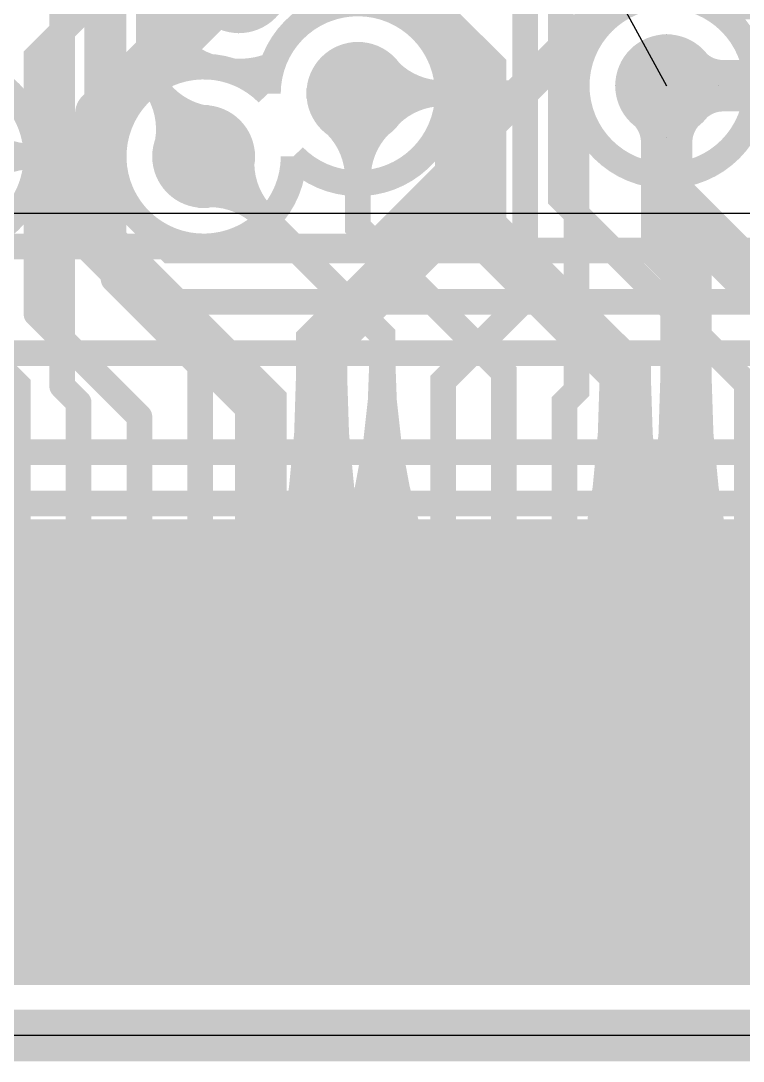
# Model space of a CAD drawing. Extents: x -4539 to 5978, y -4736 to 3041.
# Drawn here: x 864.7 to 1005.2, y -5 to 197.4 of the extents above; entities that cross this region are included whole.
import ezdxf

# ---------------------------------------------------------------- set-up
doc = ezdxf.new("R2010")
doc.units = 0
for name, pattern in [('KEEPOUT_00000100', [2, 1, 1]), ('SIG_116', [2, 1, 1]), ('SIG_134', [2, 1, 1]), ('SIG_136', [2, 1, 1]), ('SIG_137', [2, 1, 1]), ('SIG_142', [2, 1, 1]), ('SIG_143', [2, 1, 1]), ('SIG_145', [2, 1, 1]), ('SIG_147', [2, 1, 1]), ('SIG_173', [2, 1, 1]), ('SIG_180', [2, 1, 1]), ('SIG_191', [2, 1, 1]), ('SIG_192', [2, 1, 1]), ('SIG_194', [2, 1, 1]), ('SIG_196', [2, 1, 1]), ('SIG_56', [2, 1, 1]), ('SIG_60', [2, 1, 1])]:
    doc.linetypes.add(name, pattern=pattern)
doc.layers.get('0').update_dxf_attribs({"color": 254, "linetype": 'CONTINUOUS'})
for name, color, linetype in [('BOARD_OUTLINE_00', 254, 'CONTINUOUS'), ('DRIL_NPLTE_THRU_01', 16, 'CONTINUOUS'), ('DRIL_NPLTE_THRU_02', 2, 'CONTINUOUS'), ('DRIL_NPLTE_THRU_03', 34, 'CONTINUOUS'), ('DRIL_NPLTE_THRU_04', 96, 'CONTINUOUS'), ('DRIL_NPLTE_THRU_05', 6, 'CONTINUOUS'), ('DRIL_NPLTE_THRU_06', 176, 'CONTINUOUS'), ('DRIL_PLTE_THRU_01', 16, 'CONTINUOUS'), ('DRIL_PLTE_THRU_02', 2, 'CONTINUOUS'), ('DRIL_PLTE_THRU_03', 34, 'CONTINUOUS'), ('DRIL_PLTE_THRU_04', 96, 'CONTINUOUS'), ('DRIL_PLTE_THRU_05', 6, 'CONTINUOUS'), ('DRIL_PLTE_THRU_06', 176, 'CONTINUOUS'), ('DRIL_SYMBOL', 254, 'CONTINUOUS'), ('KEEPOUT_00', 43, 'CONTINUOUS'), ('LINK_00', 254, 'CONTINUOUS'), ('PADS_BOT', 5, 'CONTINUOUS'), ('PADS_INNER', 1, 'CONTINUOUS'), ('PADS_TOP', 1, 'CONTINUOUS'), ('PART_TOP_2DLINE_00', 6, 'CONTINUOUS'), ('POUR_OUTLINE_02', 56, 'CONTINUOUS'), ('POUR_OUTLINE_05', 216, 'CONTINUOUS'), ('POUR_VIATHERM_02', 56, 'CONTINUOUS'), ('POUR_VOID_02', 56, 'CONTINUOUS'), ('POUR_VOID_05', 216, 'CONTINUOUS'), ('TEAR_01', 1, 'CONTINUOUS'), ('TEAR_04', 3, 'CONTINUOUS'), ('TEAR_06', 5, 'CONTINUOUS'), ('TRACE_01', 1, 'CONTINUOUS'), ('TRACE_03', 43, 'CONTINUOUS'), ('TRACE_04', 3, 'CONTINUOUS'), ('TRACE_06', 5, 'CONTINUOUS'), ('VIAPTS', 1, 'CONTINUOUS')]:
    doc.layers.add(name, color=color, linetype=linetype)

# ---------------------------------------------------------------- blocks, each defined once
blk = doc.blocks.new('BOARD_10')
at = {"layer": 'BOARD_OUTLINE_00', "const_width": 10}
blk.add_lwpolyline([(500, 274.8), (500, -433.86, -1), (500, -591.34), (500, -1300), (1120.08, -1300), (1120.08, -1162.2, -1), (1159.45, -1162.2), (1159.45, -1300), (3161.42, -1300), (3161.42, -591.34, -1), (3161.42, -433.86), (3161.42, 274.8)], format="xyb", close=True, dxfattribs=at)
blk = doc.blocks.new('POUR_VOID_758')
at = {"layer": 'POUR_VOID_02', "const_width": 5}
blk.add_lwpolyline([(-5287.21, -6316.71, -5.095067), (-5282.21, -6328.96), (-5282.21, -6329, -5.095067), (-5287.21, -6316.75)], format="xyb", close=True, dxfattribs=at)
blk = doc.blocks.new('POUR_VOID_707')
at = {"layer": 'POUR_VOID_02', "const_width": 5}
blk.add_lwpolyline([(-5367.21, -6329, 1), (-5332.21, -6329, 1)], format="xyb", close=True, dxfattribs=at)
blk = doc.blocks.new('POUR_OUTLINE_418')
at = {"layer": 'POUR_OUTLINE_02', "const_width": 5}
blk.add_lwpolyline([(-3557.5, -5612.5), (-3557.5, -4942.5), (-6182.5, -4942.5), (-6182.5, -5617.5), (-6166.44, -5617.5, -0.691217), (-6166.44, -5802.5), (-6182.5, -5802.5), (-6182.5, -6482.5), (-5597.5, -6482.5), (-5597.5, -6359.83, -0.121918), (-5590.76, -6342.93, -5.51621), (-5582.07, -6334.24, -0.564646), (-5522.5, -6359.83), (-5522.5, -6482.5), (-3557.5, -6482.5), (-3557.5, -5807.5), (-3558.62, -5807.5, -0.806303), (-3558.62, -5612.5)], format="xyb", close=True, dxfattribs=at)
for name in ['POUR_VOID_758', 'POUR_VOID_707']:
    blk.add_blockref(name, (0, 0))
blk = doc.blocks.new('POUR_VIATHERM_778')
at = {"layer": 'POUR_VIATHERM_02'}
for points in [[(-5292.84, -6285), (-5292.84, -6285)], [(-5302.84, -6295), (-5302.84, -6295)], [(-5282.84, -6295), (-5282.84, -6295)], [(-5292.84, -6305), (-5292.84, -6305)]]:
    blk.add_lwpolyline(points, dxfattribs=at)
blk = doc.blocks.new('POUR_VIATHERM_800')
at = {"layer": 'POUR_VIATHERM_02'}
for points in [[(-5209.67, -6305.23), (-5209.67, -6305.23)], [(-5219.67, -6315.23), (-5219.67, -6315.23)], [(-5199.67, -6315.23), (-5199.67, -6315.23)], [(-5209.67, -6325.23), (-5209.67, -6325.23)]]:
    blk.add_lwpolyline(points, dxfattribs=at)
blk = doc.blocks.new('POUR_HEADER_0')
for name in ['POUR_OUTLINE_418', 'POUR_VIATHERM_778', 'POUR_VIATHERM_800']:
    blk.add_blockref(name, (6185, 6485))
blk = doc.blocks.new('POUR_OUTLINE_364')
at = {"layer": 'POUR_OUTLINE_05', "const_width": 5}
blk.add_lwpolyline([(-5287.21, -6316.71, -0.079598), (-5286.34, -6311.25, -0.112054), (-5293.99, -6312.46, -0.116089), (-5287.21, -6316.75)], format="xyb", close=True, dxfattribs=at)
blk = doc.blocks.new('POUR_VOID_332')
at = {"layer": 'POUR_VOID_05', "const_width": 5}
blk.add_lwpolyline([(-5350.65, -6311.53, -3.777372), (-5365.22, -6320.89, -0.172822), (-5376.48, -6317.55, -17.64177), (-5379.39, -6314.87, -1.890477)], format="xyb", close=True, dxfattribs=at)
blk = doc.blocks.new('POUR_VOID_328')
at = {"layer": 'POUR_VOID_05', "const_width": 5}
blk.add_lwpolyline([(-5227.17, -6315.23, 1), (-5192.17, -6315.23, 1)], format="xyb", close=True, dxfattribs=at)
blk = doc.blocks.new('POUR_VOID_326')
at = {"layer": 'POUR_VOID_05', "const_width": 5}
blk.add_lwpolyline([(-5276.22, -6300.47, -1.86913), (-5282.21, -6328.96), (-5282.21, -6329, -2.530421), (-5298.57, -6311.54, -2.387879)], format="xyb", close=True, dxfattribs=at)
blk = doc.blocks.new('POUR_OUTLINE_162')
at = {"layer": 'POUR_OUTLINE_05', "const_width": 5}
blk.add_lwpolyline([(-3557.5, -5612.5), (-3557.5, -4942.5), (-6182.5, -4942.5), (-6182.5, -5617.5), (-6166.44, -5617.5, -0.691217), (-6166.44, -5802.5), (-6182.5, -5802.5), (-6182.5, -6482.5), (-5597.5, -6482.5), (-5597.5, -6359.83, -0.121918), (-5590.76, -6342.93, -0.711311), (-5613.56, -6318.99, -4.185103), (-5600.74, -6309.72, -0.59758), (-5582.07, -6334.24, -0.564646), (-5522.5, -6359.83), (-5522.5, -6482.5), (-3557.5, -6482.5), (-3557.5, -5807.5), (-3558.62, -5807.5, -0.806303), (-3558.62, -5612.5)], format="xyb", close=True, dxfattribs=at)
for name in ['POUR_VOID_326', 'POUR_VOID_332', 'POUR_VOID_328']:
    blk.add_blockref(name, (0, 0))
blk = doc.blocks.new('POUR_HEADER_3')
for name in ['POUR_OUTLINE_162', 'POUR_OUTLINE_364']:
    blk.add_blockref(name, (6185, 6485))
blk = doc.blocks.new('KEEPOUT_20')
at = {"layer": 'KEEPOUT_00', "linetype": 'KEEPOUT_00000100'}
blk.add_lwpolyline([(0, 44.59), (2718.1, 44.59), (2718.1, -115.41), (0, -115.41)], close=True, dxfattribs=at)
blk = doc.blocks.new('PART_BODY_TOP_8')
at = {"layer": 'PART_TOP_2DLINE_00', "const_width": 5}
blk.add_lwpolyline([(0, 0), (0, 708.66), (0.43, 708.66, 1), (0.43, 866.14), (0, 866.14), (0, 1181.1), (2661.42, 1181.1), (2661.42, 866.14), (2661.39, 866.14, 1), (2661.39, 708.66), (2661.42, 708.66), (2661.42, 0), (659.45, 0), (659.45, 137.95, 1), (620.08, 137.95), (620.08, 0)], format="xyb", close=True, dxfattribs=at)
blk = doc.blocks.new('DRIL_SYMBOL_0')
at = {"layer": 'DRIL_SYMBOL', "const_width": 2}
for points in [[(0, -10), (0, 10)], [(-10, 0), (10, 0)]]:
    blk.add_lwpolyline(points, dxfattribs=at)
blk = doc.blocks.new('DRIL_HOLE_0')
blk.add_lwpolyline([(0, 0, 1), (0, 0, 1)], format="xyb", close=True)
blk.add_blockref('DRIL_SYMBOL_0', (0, 0))
blk = doc.blocks.new('PAD_2')
blk.add_lwpolyline([(0, 0, 1), (0, 0, 1)], format="xyb", close=True)
blk = doc.blocks.new('PAD_10')
at = {"const_width": 17.72}
blk.add_lwpolyline([(-45.28, 0), (45.28, 0)], dxfattribs=at)
blk = doc.blocks.new('STK_TOP_13')
at = {"layer": 'DRIL_NPLTE_THRU_01'}
blk.add_blockref('DRIL_HOLE_0', (0, 0), dxfattribs=at)
at = {"layer": 'DRIL_NPLTE_THRU_02'}
blk.add_blockref('DRIL_HOLE_0', (0, 0), dxfattribs=at)
at = {"layer": 'DRIL_NPLTE_THRU_03'}
blk.add_blockref('DRIL_HOLE_0', (0, 0), dxfattribs=at)
at = {"layer": 'DRIL_NPLTE_THRU_04'}
blk.add_blockref('DRIL_HOLE_0', (0, 0), dxfattribs=at)
at = {"layer": 'DRIL_NPLTE_THRU_05'}
blk.add_blockref('DRIL_HOLE_0', (0, 0), dxfattribs=at)
at = {"layer": 'DRIL_NPLTE_THRU_06'}
blk.add_blockref('DRIL_HOLE_0', (0, 0), dxfattribs=at)
at = {"layer": 'PADS_BOT'}
blk.add_blockref('PAD_2', (0, 0), dxfattribs=at)
at = {"layer": 'PADS_INNER'}
blk.add_blockref('PAD_2', (0, 0), dxfattribs=at)
at = {"layer": 'PADS_TOP', "rotation": 90}
blk.add_blockref('PAD_10', (0, 0), dxfattribs=at)
blk = doc.blocks.new('STK_TOP_12')
at = {"layer": 'DRIL_NPLTE_THRU_01'}
blk.add_blockref('DRIL_HOLE_0', (0, 0), dxfattribs=at)
at = {"layer": 'DRIL_NPLTE_THRU_02'}
blk.add_blockref('DRIL_HOLE_0', (0, 0), dxfattribs=at)
at = {"layer": 'DRIL_NPLTE_THRU_03'}
blk.add_blockref('DRIL_HOLE_0', (0, 0), dxfattribs=at)
at = {"layer": 'DRIL_NPLTE_THRU_04'}
blk.add_blockref('DRIL_HOLE_0', (0, 0), dxfattribs=at)
at = {"layer": 'DRIL_NPLTE_THRU_05'}
blk.add_blockref('DRIL_HOLE_0', (0, 0), dxfattribs=at)
at = {"layer": 'DRIL_NPLTE_THRU_06'}
blk.add_blockref('DRIL_HOLE_0', (0, 0), dxfattribs=at)
at = {"layer": 'PADS_BOT', "rotation": 90}
blk.add_blockref('PAD_10', (0, 0), dxfattribs=at)
at = {"layer": 'PADS_INNER'}
blk.add_blockref('PAD_2', (0, 0), dxfattribs=at)
at = {"layer": 'PADS_TOP'}
blk.add_blockref('PAD_2', (0, 0), dxfattribs=at)
blk = doc.blocks.new('SYM_TOP_10')
for name, p in [('PART_BODY_TOP_8', (0, 0)), ('STK_TOP_13', (864.17, 55.12)), ('STK_TOP_12', (875.98, 55.12)), ('STK_TOP_13', (887.8, 55.12)), ('STK_TOP_12', (899.61, 55.12)), ('STK_TOP_13', (911.42, 55.12)), ('STK_TOP_12', (923.23, 55.12)), ('STK_TOP_13', (935.04, 55.12)), ('STK_TOP_12', (946.85, 55.12)), ('STK_TOP_13', (958.66, 55.12)), ('STK_TOP_12', (970.47, 55.12)), ('STK_TOP_13', (982.28, 55.12)), ('STK_TOP_12', (994.09, 55.12)), ('STK_TOP_13', (1005.91, 55.12))]:
    blk.add_blockref(name, p)
blk = doc.blocks.new('PART_TOP_35')
blk.add_blockref('SYM_TOP_10', (0, 0))
blk = doc.blocks.new('TRACE_1216')
at = {"layer": 'TRACE_04', "linetype": 'SIG_56', "const_width": 5}
blk.add_lwpolyline([(678.92, 214.88), (719.2, 174.6), (719.2, 149.8), (755.5, 113.5), (2073.89, 113.5), (2140.68, 180.29), (2140.68, 198.63)], dxfattribs=at)
blk = doc.blocks.new('TRACE_1782')
at = {"layer": 'TRACE_04', "linetype": 'SIG_60', "const_width": 5}
blk.add_lwpolyline([(653, 221), (653, 197.62), (662, 188.62), (662, 182.25), (740.75, 103.5), (2078.03, 103.5), (2150.68, 176.14), (2150.68, 189.46)], dxfattribs=at)
blk = doc.blocks.new('SMOOTH_5')
at = {"const_width": 2.5}
blk.add_lwpolyline([(-1.25, 0, 1), (1.25, 0, 1)], format="xyb", close=True, dxfattribs=at)
blk = doc.blocks.new('TEAR_2008008000553')
at = {"const_width": 5}
for points in [[(-11.67, -11.67, 0.196262), (-7.36, -1.42)], [(-11.67, -11.67, 0.067729), (-6.11, -4.35)], [(-11.67, -11.67, -0.067729), (-4.35, -6.11)], [(-11.67, -11.67, -0.196262), (-1.42, -7.36)]]:
    blk.add_lwpolyline(points, format="xyb", dxfattribs=at)
for p in [(-7.36, -1.42), (-6.11, -4.35), (-4.35, -6.11), (-1.42, -7.36), (-11.67, -11.67), (-11.67, -11.67), (-11.67, -11.67), (-11.67, -11.67)]:
    blk.add_blockref('SMOOTH_5', p)
blk = doc.blocks.new('TRACE_2424')
at = {"layer": 'TRACE_06', "linetype": 'SIG_116', "const_width": 5}
blk.add_lwpolyline([(872.79, 175.72), (872.79, 222.79), (910, 260)], dxfattribs=at)
at = {"layer": 'TEAR_06'}
blk.add_blockref('TEAR_2008008000553', (910, 260), dxfattribs=at)
at = {"layer": 'TRACE_06'}
for p in [(910, 260), (872.79, 222.79), (872.79, 175.72)]:
    blk.add_blockref('SMOOTH_5', p, dxfattribs=at)
blk = doc.blocks.new('TEAR_2008008000640')
at = {"const_width": 5}
for points in [[(0, -16.5, 0.196262), (-4.2, -6.21)], [(0, -16.5, -0.196262), (4.2, -6.21)], [(0, -16.5, 0.067729), (-1.24, -7.4)], [(0, -16.5, -0.067729), (1.24, -7.4)]]:
    blk.add_lwpolyline(points, format="xyb", dxfattribs=at)
for p in [(-4.2, -6.21), (4.2, -6.21), (-1.24, -7.4), (1.24, -7.4), (0, -16.5), (0, -16.5), (0, -16.5), (0, -16.5)]:
    blk.add_blockref('SMOOTH_5', p)
blk = doc.blocks.new('TRACE_1184')
at = {"layer": 'TRACE_06', "linetype": 'SIG_134', "const_width": 5}
blk.add_lwpolyline([(970.47, 55.12), (970.47, 123.16), (972.82, 125.51), (972.82, 193.77), (986.68, 207.63), (986.68, 234.73)], dxfattribs=at)
at = {"layer": 'TEAR_06'}
blk.add_blockref('TEAR_2008008000640', (986.68, 234.73), dxfattribs=at)
at = {"layer": 'TRACE_06'}
for p in [(986.68, 234.73), (986.68, 207.63), (972.82, 193.77), (972.82, 125.51), (970.47, 123.16), (970.47, 55.12)]:
    blk.add_blockref('SMOOTH_5', p, dxfattribs=at)
blk = doc.blocks.new('TEAR_2008008000647')
at = {"const_width": 5}
for points in [[(-2.44, -16.32, 0.196261), (-5.07, -5.53)], [(-2.44, -16.32, -0.196261), (3.24, -6.77)], [(-2.44, -16.32, 0.067729), (-2.32, -7.13)], [(-2.44, -16.32, -0.067729), (0.13, -7.5)]]:
    blk.add_lwpolyline(points, format="xyb", dxfattribs=at)
for p in [(-5.07, -5.53), (-2.32, -7.13), (0.13, -7.5), (3.24, -6.77), (-2.44, -16.32), (-2.44, -16.32), (-2.44, -16.32), (-2.44, -16.32)]:
    blk.add_blockref('SMOOTH_5', p)
blk = doc.blocks.new('TRACE_2466')
at = {"layer": 'TRACE_01', "linetype": 'SIG_136', "const_width": 5}
blk.add_lwpolyline([(867.79, 165.95), (867.79, 190.38), (899.91, 222.5), (931.1, 222.5), (943.75, 235.15), (960.63, 235.15), (986.03, 209.75), (992.67, 209.75), (1002.24, 200.19), (1019.31, 200.19), (1035.3, 216.17), (1038.06, 234.67)], dxfattribs=at)
at = {"layer": 'TEAR_01'}
blk.add_blockref('TEAR_2008008000647', (1038.06, 234.67), dxfattribs=at)
at = {"layer": 'TRACE_01'}
for p in [(943.75, 235.15), (960.63, 235.15), (1038.06, 234.67), (899.91, 222.5), (931.1, 222.5), (1035.3, 216.17), (986.03, 209.75), (992.67, 209.75), (1002.24, 200.19), (1019.31, 200.19), (867.79, 190.38), (867.79, 165.95)]:
    blk.add_blockref('SMOOTH_5', p, dxfattribs=at)
blk = doc.blocks.new('TEAR_2008008000655')
at = {"const_width": 5}
for points in [[(16.5, 0, -0.196262), (6.21, 4.2)], [(16.5, 0, 0.196262), (6.21, -4.2)], [(16.5, 0, -0.067729), (7.4, 1.24)], [(16.5, 0, 0.067729), (7.4, -1.24)]]:
    blk.add_lwpolyline(points, format="xyb", dxfattribs=at)
for p in [(6.21, 4.2), (7.4, 1.24), (16.5, 0), (16.5, 0), (16.5, 0), (16.5, 0), (7.4, -1.24), (6.21, -4.2)]:
    blk.add_blockref('SMOOTH_5', p)
blk = doc.blocks.new('TRACE_1472')
at = {"layer": 'TRACE_04', "linetype": 'SIG_137', "const_width": 5}
blk.add_lwpolyline([(850.29, 171), (868.79, 171), (869.18, 170.6), (869.18, 163.21), (889.65, 142.74), (1077.35, 142.74), (1132.3, 197.7), (1132.3, 414.37), (1180.5, 462.57), (1180.5, 474.25), (1198.25, 492), (1207.75, 492), (1220.5, 504.75), (1220.5, 551.5)], dxfattribs=at)
at = {"layer": 'TEAR_04'}
blk.add_blockref('TEAR_2008008000655', (850.29, 171), dxfattribs=at)
at = {"layer": 'TRACE_04'}
for p in [(868.79, 171), (869.18, 170.6), (869.18, 163.21), (889.65, 142.74)]:
    blk.add_blockref('SMOOTH_5', p, dxfattribs=at)
blk = doc.blocks.new('TEAR_2008008000656')
at = {"const_width": 5}
for points in [[(0, -16.5, 0.196262), (-4.2, -6.21)], [(0, -16.5, -0.196262), (4.2, -6.21)], [(0, -16.5, 0.067729), (-1.24, -7.4)], [(0, -16.5, -0.067729), (1.24, -7.4)]]:
    blk.add_lwpolyline(points, format="xyb", dxfattribs=at)
for p in [(-4.2, -6.21), (4.2, -6.21), (-1.24, -7.4), (1.24, -7.4), (0, -16.5), (0, -16.5), (0, -16.5), (0, -16.5)]:
    blk.add_blockref('SMOOTH_5', p)
blk = doc.blocks.new('TRACE_1470')
at = {"layer": 'TRACE_01', "linetype": 'SIG_137', "const_width": 5}
blk.add_lwpolyline([(850.29, 171), (850.29, 140.37), (864.17, 126.49), (864.17, 55.12)], dxfattribs=at)
at = {"layer": 'TEAR_01'}
blk.add_blockref('TEAR_2008008000656', (850.29, 171), dxfattribs=at)
at = {"layer": 'TRACE_01'}
for p in [(850.29, 171), (850.29, 140.37), (864.17, 126.49), (864.17, 55.12)]:
    blk.add_blockref('SMOOTH_5', p, dxfattribs=at)
blk = doc.blocks.new('TEAR_2008008000672')
at = {"const_width": 5}
for points in [[(-9.32, 13.62, 0.196261), (-0.05, 7.5)], [(-9.32, 13.62, -0.196262), (-6.98, 2.76)], [(-9.32, 13.62, 0.067729), (-3.16, 6.8)], [(-9.32, 13.62, -0.067729), (-5.2, 5.4)]]:
    blk.add_lwpolyline(points, format="xyb", dxfattribs=at)
for p in [(-9.32, 13.62), (-9.32, 13.62), (-9.32, 13.62), (-9.32, 13.62), (-3.16, 6.8), (-0.05, 7.5), (-5.2, 5.4), (-6.98, 2.76)]:
    blk.add_blockref('SMOOTH_5', p)
blk = doc.blocks.new('TRACE_1080')
at = {"layer": 'TRACE_04', "linetype": 'SIG_142', "const_width": 5}
blk.add_lwpolyline([(889.66, 186.53), (900.29, 171)], dxfattribs=at)
at = {"layer": 'TEAR_04'}
blk.add_blockref('TEAR_2008008000672', (900.29, 171), dxfattribs=at)
at = {"layer": 'TRACE_04'}
for p in [(889.66, 186.53), (900.29, 171)]:
    blk.add_blockref('SMOOTH_5', p, dxfattribs=at)
blk = doc.blocks.new('TEAR_2008008000675')
at = {"const_width": 5}
for points in [[(11.67, -11.67, -0.196262), (7.36, -1.42)], [(11.67, -11.67, -0.067729), (6.11, -4.35)], [(11.67, -11.67, 0.067729), (4.35, -6.11)], [(11.67, -11.67, 0.196262), (1.42, -7.36)]]:
    blk.add_lwpolyline(points, format="xyb", dxfattribs=at)
for p in [(7.36, -1.42), (6.11, -4.35), (4.35, -6.11), (1.42, -7.36), (11.67, -11.67), (11.67, -11.67), (11.67, -11.67), (11.67, -11.67)]:
    blk.add_blockref('SMOOTH_5', p)
blk = doc.blocks.new('TEAR_2008008000676')
at = {"const_width": 5}
for points in [[(0, 77, -0.073915), (-5.09, 42.78)], [(0, 77, 0.073915), (5.09, 42.78)]]:
    blk.add_lwpolyline(points, format="xyb", dxfattribs=at)
blk.add_lwpolyline([(0, 77), (0, 42.78)], dxfattribs=at)
for p in [(0, 77), (0, 77), (0, 77), (-5.09, 42.78), (0, 42.78), (5.09, 42.78)]:
    blk.add_blockref('SMOOTH_5', p)
blk = doc.blocks.new('TRACE_418')
at = {"layer": 'TRACE_01', "linetype": 'SIG_142', "const_width": 5}
blk.add_lwpolyline([(900.29, 171), (935.04, 136.25), (935.04, 55.12)], dxfattribs=at)
at = {"layer": 'TEAR_01'}
for name, p in [('TEAR_2008008000675', (900.29, 171)), ('TEAR_2008008000676', (935.04, 55.12))]:
    blk.add_blockref(name, p, dxfattribs=at)
at = {"layer": 'TRACE_01'}
for p in [(900.29, 171), (935.04, 136.25), (935.04, 55.12)]:
    blk.add_blockref('SMOOTH_5', p, dxfattribs=at)
blk = doc.blocks.new('TEAR_2008008000685')
at = {"const_width": 5}
for points in [[(0, -16.5, 0.196262), (-4.2, -6.21)], [(0, -16.5, -0.196262), (4.2, -6.21)], [(0, -16.5, 0.067729), (-1.24, -7.4)], [(0, -16.5, -0.067729), (1.24, -7.4)]]:
    blk.add_lwpolyline(points, format="xyb", dxfattribs=at)
for p in [(-4.2, -6.21), (4.2, -6.21), (-1.24, -7.4), (1.24, -7.4), (0, -16.5), (0, -16.5), (0, -16.5), (0, -16.5)]:
    blk.add_blockref('SMOOTH_5', p)
blk = doc.blocks.new('TRACE_1124')
at = {"layer": 'TRACE_01', "linetype": 'SIG_145', "const_width": 5}
blk.add_lwpolyline([(930.29, 183.29), (930.29, 157.33), (958.66, 128.96), (958.66, 55.12)], dxfattribs=at)
at = {"layer": 'TEAR_01'}
blk.add_blockref('TEAR_2008008000685', (930.29, 183.29), dxfattribs=at)
at = {"layer": 'TRACE_01'}
for p in [(930.29, 183.29), (930.29, 157.33), (958.66, 128.96), (958.66, 55.12)]:
    blk.add_blockref('SMOOTH_5', p, dxfattribs=at)
blk = doc.blocks.new('TEAR_2008008000686')
at = {"const_width": 5}
for points in [[(16.5, 0, -0.196262), (6.21, 4.2)], [(16.5, 0, 0.196262), (6.21, -4.2)], [(16.5, 0, -0.067729), (7.4, 1.24)], [(16.5, 0, 0.067729), (7.4, -1.24)]]:
    blk.add_lwpolyline(points, format="xyb", dxfattribs=at)
for p in [(6.21, 4.2), (7.4, 1.24), (16.5, 0), (16.5, 0), (16.5, 0), (16.5, 0), (7.4, -1.24), (6.21, -4.2)]:
    blk.add_blockref('SMOOTH_5', p)
blk = doc.blocks.new('TRACE_1122')
at = {"layer": 'TRACE_04', "linetype": 'SIG_145', "const_width": 5}
blk.add_lwpolyline([(930.29, 183.29), (960.57, 183.29), (979.55, 202.27), (1000.16, 202.27), (1002.24, 200.19), (1028.32, 200.19), (1062.53, 234.4), (1062.53, 242.14), (1077.59, 257.2), (1077.59, 490.34), (1118.75, 531.5), (1126.25, 531.5), (1143, 548.25), (1143, 553.75), (1159.75, 570.5), (1165.25, 570.5), (1183.5, 588.75), (1183.5, 649.5), (1203, 669)], dxfattribs=at)
at = {"layer": 'TEAR_04'}
blk.add_blockref('TEAR_2008008000686', (930.29, 183.29), dxfattribs=at)
at = {"layer": 'TRACE_04'}
for p in [(930.29, 183.29), (960.57, 183.29)]:
    blk.add_blockref('SMOOTH_5', p, dxfattribs=at)
blk = doc.blocks.new('SMOOTH_10')
at = {"const_width": 5}
blk.add_lwpolyline([(-2.5, 0, 1), (2.5, 0, 1)], format="xyb", close=True, dxfattribs=at)
blk = doc.blocks.new('TEAR_2008008000820')
at = {"const_width": 10}
for points in [[(11, 0, -0.196262), (4.14, 2.8)], [(11, 0, 0.196262), (4.14, -2.8)]]:
    blk.add_lwpolyline(points, format="xyb", dxfattribs=at)
for p in [(4.14, 2.8), (11, 0), (11, 0), (4.14, -2.8)]:
    blk.add_blockref('SMOOTH_10', p)
blk = doc.blocks.new('TEAR_2008008000821')
at = {"const_width": 10}
for points in [[(0, 72.5, -0.047789), (-3.09, 40.28)], [(0, 72.5, 0.047789), (3.09, 40.28)]]:
    blk.add_lwpolyline(points, format="xyb", dxfattribs=at)
for p in [(0, 72.5), (0, 72.5), (-3.09, 40.28), (3.09, 40.28)]:
    blk.add_blockref('SMOOTH_10', p)
blk = doc.blocks.new('TRACE_1118')
at = {"layer": 'TRACE_01', "linetype": 'SIG_173', "const_width": 10}
blk.add_lwpolyline([(907.16, 205), (936.86, 205), (954.18, 187.68), (954.18, 157.06), (982.28, 128.96), (982.28, 55.12)], dxfattribs=at)
at = {"layer": 'TEAR_01'}
for name, p in [('TEAR_2008008000820', (907.16, 205)), ('TEAR_2008008000821', (982.28, 55.12))]:
    blk.add_blockref(name, p, dxfattribs=at)
at = {"layer": 'TRACE_01'}
for p in [(907.16, 205), (936.86, 205), (954.18, 187.68), (954.18, 157.06), (982.28, 128.96), (982.28, 55.12)]:
    blk.add_blockref('SMOOTH_10', p, dxfattribs=at)
blk = doc.blocks.new('TEAR_2008008000831')
at = {"const_width": 10}
for points in [[(0, 72.5, -0.047789), (-3.09, 40.28)], [(0, 72.5, 0.047789), (3.09, 40.28)]]:
    blk.add_lwpolyline(points, format="xyb", dxfattribs=at)
for p in [(0, 72.5), (0, 72.5), (-3.09, 40.28), (3.09, 40.28)]:
    blk.add_blockref('SMOOTH_10', p)
blk = doc.blocks.new('TRACE_2695')
at = {"layer": 'TRACE_06', "linetype": 'SIG_173', "const_width": 10}
blk.add_lwpolyline([(923.23, 55.12), (923.23, 134.65), (950.29, 161.71)], dxfattribs=at)
at = {"layer": 'TEAR_06'}
blk.add_blockref('TEAR_2008008000831', (923.23, 55.12), dxfattribs=at)
at = {"layer": 'TRACE_06'}
for p in [(950.29, 161.71), (923.23, 134.65), (923.23, 55.12)]:
    blk.add_blockref('SMOOTH_10', p, dxfattribs=at)
blk = doc.blocks.new('TEAR_2008008000864')
at = {"const_width": 10}
for points in [[(0, -11, 0.196262), (-2.8, -4.14)], [(0, -11, -0.196262), (2.8, -4.14)]]:
    blk.add_lwpolyline(points, format="xyb", dxfattribs=at)
for p in [(-2.8, -4.14), (2.8, -4.14), (0, -11), (0, -11)]:
    blk.add_blockref('SMOOTH_10', p)
blk = doc.blocks.new('TRACE_1800')
at = {"layer": 'TRACE_01', "linetype": 'SIG_173', "const_width": 10}
blk.add_lwpolyline([(990.33, 184.77), (990.33, 163.77), (1016.52, 137.58), (1026.96, 137.58), (1053.15, 111.39), (1053.15, 55.12)], dxfattribs=at)
at = {"layer": 'TEAR_01'}
blk.add_blockref('TEAR_2008008000864', (990.33, 184.77), dxfattribs=at)
at = {"layer": 'TRACE_01'}
for p in [(990.33, 184.77), (990.33, 163.77), (1016.52, 137.58), (1026.96, 137.58), (1053.15, 111.39), (1053.15, 55.12)]:
    blk.add_blockref('SMOOTH_10', p, dxfattribs=at)
blk = doc.blocks.new('TEAR_2008008000865')
at = {"const_width": 10}
for points in [[(11, 0, -0.196262), (4.14, 2.8)], [(11, 0, 0.196262), (4.14, -2.8)]]:
    blk.add_lwpolyline(points, format="xyb", dxfattribs=at)
for p in [(4.14, 2.8), (11, 0), (11, 0), (4.14, -2.8)]:
    blk.add_blockref('SMOOTH_10', p)
blk = doc.blocks.new('TEAR_2008008000866')
at = {"const_width": 10}
for points in [[(-10.4, 3.59, 0.196262), (-3, 4)], [(-10.4, 3.59, -0.196261), (-4.83, -1.3)]]:
    blk.add_lwpolyline(points, format="xyb", dxfattribs=at)
for p in [(-10.4, 3.59), (-10.4, 3.59), (-3, 4), (-4.83, -1.3)]:
    blk.add_blockref('SMOOTH_10', p)
blk = doc.blocks.new('TRACE_1716')
at = {"layer": 'TRACE_01', "linetype": 'SIG_173', "const_width": 10}
blk.add_lwpolyline([(990.33, 184.77), (1021.57, 184.77), (1027.05, 190.24), (1044, 190.24), (1065, 183)], dxfattribs=at)
at = {"layer": 'TEAR_01'}
for name, p in [('TEAR_2008008000865', (990.33, 184.77)), ('TEAR_2008008000866', (1065, 183))]:
    blk.add_blockref(name, p, dxfattribs=at)
at = {"layer": 'TRACE_01'}
for p in [(1027.05, 190.24), (1044, 190.24), (990.33, 184.77), (1021.57, 184.77), (1065, 183)]:
    blk.add_blockref('SMOOTH_10', p, dxfattribs=at)
blk = doc.blocks.new('TEAR_2008008000867')
at = {"const_width": 10}
for points in [[(0, -11, 0.196262), (-2.8, -4.14)], [(0, -11, -0.196262), (2.8, -4.14)]]:
    blk.add_lwpolyline(points, format="xyb", dxfattribs=at)
for p in [(-2.8, -4.14), (2.8, -4.14), (0, -11), (0, -11)]:
    blk.add_blockref('SMOOTH_10', p)
blk = doc.blocks.new('TEAR_2008008000868')
at = {"const_width": 10}
for points in [[(0, 72.5, -0.047789), (-3.09, 40.28)], [(0, 72.5, 0.047789), (3.09, 40.28)]]:
    blk.add_lwpolyline(points, format="xyb", dxfattribs=at)
for p in [(0, 72.5), (0, 72.5), (-3.09, 40.28), (3.09, 40.28)]:
    blk.add_blockref('SMOOTH_10', p)
blk = doc.blocks.new('TRACE_966')
at = {"layer": 'TRACE_06', "linetype": 'SIG_173', "const_width": 10}
blk.add_lwpolyline([(990.33, 184.77), (990.33, 152.98), (994.09, 149.21), (994.09, 55.12)], dxfattribs=at)
at = {"layer": 'TEAR_06'}
for name, p in [('TEAR_2008008000867', (990.33, 184.77)), ('TEAR_2008008000868', (994.09, 55.12))]:
    blk.add_blockref(name, p, dxfattribs=at)
at = {"layer": 'TRACE_06'}
for p in [(990.33, 184.77), (990.33, 152.98), (994.09, 149.21), (994.09, 55.12)]:
    blk.add_blockref('SMOOTH_10', p, dxfattribs=at)
blk = doc.blocks.new('TRACE_1478')
at = {"layer": 'TRACE_04', "linetype": 'SIG_180', "const_width": 5}
blk.add_lwpolyline([(810.29, 171), (848.54, 132.74), (1081.49, 132.74), (1143.4, 194.65), (1143.4, 404.15), (1191.75, 452.5), (1208.25, 452.5), (1242, 486.25), (1242, 549)], dxfattribs=at)
blk = doc.blocks.new('TRACE_2461')
at = {"layer": 'TRACE_03', "linetype": 'SIG_191', "const_width": 5}
blk.add_lwpolyline([(733.15, 230.3), (733.15, 184.33), (763.98, 153.5), (933.16, 153.5), (983.1, 203.44), (997.81, 203.44), (1012.06, 217.69)], dxfattribs=at)
at = {"layer": 'TRACE_03'}
blk.add_blockref('SMOOTH_5', (933.16, 153.5), dxfattribs=at)
blk = doc.blocks.new('TEAR_2008008001117')
at = {"const_width": 5}
for points in [[(11.67, -11.67, -0.196262), (7.36, -1.42)], [(11.67, -11.67, -0.067729), (6.11, -4.35)], [(11.67, -11.67, 0.067729), (4.35, -6.11)], [(11.67, -11.67, 0.196262), (1.42, -7.36)]]:
    blk.add_lwpolyline(points, format="xyb", dxfattribs=at)
for p in [(7.36, -1.42), (6.11, -4.35), (4.35, -6.11), (1.42, -7.36), (11.67, -11.67), (11.67, -11.67), (11.67, -11.67), (11.67, -11.67)]:
    blk.add_blockref('SMOOTH_5', p)
blk = doc.blocks.new('TRACE_1538')
at = {"layer": 'TRACE_01', "linetype": 'SIG_192', "const_width": 5}
blk.add_lwpolyline([(952.5, 217.65), (969.76, 200.39), (969.76, 162.91), (1005.91, 126.76), (1005.91, 55.12)], dxfattribs=at)
at = {"layer": 'TEAR_01'}
blk.add_blockref('TEAR_2008008001117', (952.5, 217.65), dxfattribs=at)
at = {"layer": 'TRACE_01'}
for p in [(952.5, 217.65), (969.76, 200.39), (969.76, 162.91), (1005.91, 126.76), (1005.91, 55.12)]:
    blk.add_blockref('SMOOTH_5', p, dxfattribs=at)
blk = doc.blocks.new('TRACE_2828')
at = {"layer": 'TRACE_04', "linetype": 'SIG_194', "const_width": 5}
blk.add_lwpolyline([(798.5, 738.5), (798.5, 478.39), (879.58, 397.31), (879.58, 166.96), (893.79, 152.74), (1062.6, 152.74), (1095, 185.14)], dxfattribs=at)
at = {"layer": 'TRACE_04'}
for p in [(879.58, 166.96), (893.79, 152.74)]:
    blk.add_blockref('SMOOTH_5', p, dxfattribs=at)
blk = doc.blocks.new('DRIL_SYMBOL_7')
at = {"layer": 'DRIL_SYMBOL', "const_width": 2}
for points in [[(0, -10), (0, 10)], [(-10, 0), (10, 0)]]:
    blk.add_lwpolyline(points, dxfattribs=at)
blk = doc.blocks.new('DRIL_HOLE_7')
at = {"const_width": 3.5}
blk.add_lwpolyline([(-1.75, 0, 1), (1.75, 0, 1)], format="xyb", close=True, dxfattribs=at)
blk.add_blockref('DRIL_SYMBOL_7', (0, 0))
blk = doc.blocks.new('PAD_15')
at = {"const_width": 10}
blk.add_lwpolyline([(0, -5, 1), (0, 5, 1)], format="xyb", close=True, dxfattribs=at)
blk = doc.blocks.new('STK_TOP_26')
at = {"layer": 'DRIL_PLTE_THRU_01'}
blk.add_blockref('DRIL_HOLE_7', (0, 0), dxfattribs=at)
at = {"layer": 'DRIL_PLTE_THRU_02'}
blk.add_blockref('DRIL_HOLE_7', (0, 0), dxfattribs=at)
at = {"layer": 'DRIL_PLTE_THRU_03'}
blk.add_blockref('DRIL_HOLE_7', (0, 0), dxfattribs=at)
at = {"layer": 'DRIL_PLTE_THRU_04'}
blk.add_blockref('DRIL_HOLE_7', (0, 0), dxfattribs=at)
at = {"layer": 'DRIL_PLTE_THRU_05'}
blk.add_blockref('DRIL_HOLE_7', (0, 0), dxfattribs=at)
at = {"layer": 'DRIL_PLTE_THRU_06'}
blk.add_blockref('DRIL_HOLE_7', (0, 0), dxfattribs=at)
at = {"layer": 'PADS_BOT'}
blk.add_blockref('PAD_15', (0, 0), dxfattribs=at)
at = {"layer": 'PADS_INNER'}
blk.add_blockref('PAD_15', (0, 0), dxfattribs=at)
at = {"layer": 'PADS_TOP'}
blk.add_blockref('PAD_15', (0, 0), dxfattribs=at)
blk = doc.blocks.new('SYM_TOP_2')
blk.add_blockref('STK_TOP_26', (0, 0))

msp = doc.modelspace()

# ---------------------------------------------------------------- linework, layer by layer
at = {"layer": 'LINK_00', "linetype": 'SIG_173'}
msp.add_line((322.05, 1400), (990.33, 184.77), dxfattribs=at)
at = {"layer": 'TRACE_01', "linetype": 'SIG_173', "const_width": 10}
for points in [[(880.29, 179.28), (906.58, 205.58), (907.16, 205)], [(880.29, 179.28), (880.29, 154.13), (911.42, 123), (911.42, 55.12)]]:
    msp.add_lwpolyline(points, dxfattribs=at)
at = {"layer": 'TRACE_01', "linetype": 'SIG_136', "const_width": 5}
for points in [[(867.79, 140.37), (867.79, 165.95)], [(867.79, 140.37), (887.8, 120.37)], [(887.8, 55.12), (887.8, 120.37)]]:
    msp.add_lwpolyline(points, dxfattribs=at)
at = {"layer": 'TRACE_04', "linetype": 'SIG_142', "const_width": 5}
msp.add_lwpolyline([(889.66, 186.53), (889.66, 205)], dxfattribs=at)
at = {"layer": 'TRACE_06', "linetype": 'SIG_143', "const_width": 5}
for points in [[(882.79, 171), (882.79, 206.71), (927.5, 251.42), (927.5, 258.98), (940.58, 272.06)], [(882.79, 147.12), (882.79, 171)], [(882.79, 147.12), (899.61, 130.3)], [(899.61, 55.12), (899.61, 130.3)]]:
    msp.add_lwpolyline(points, dxfattribs=at)
at = {"layer": 'TRACE_06', "linetype": 'SIG_147', "const_width": 5}
msp.add_lwpolyline([(946.85, 55.12), (946.85, 127.3), (962.8, 143.25), (962.8, 200.55), (970, 207.75), (970, 217.65)], dxfattribs=at)
at = {"layer": 'TRACE_06', "linetype": 'SIG_173', "const_width": 10}
msp.add_lwpolyline([(907.16, 205), (936.69, 205), (936.78, 205.08), (950.29, 191.57), (950.29, 161.71)], dxfattribs=at)
at = {"layer": 'TRACE_06', "linetype": 'SIG_116', "const_width": 5}
for points in [[(872.79, 126.34), (872.79, 175.72)], [(872.79, 126.34), (875.98, 123.14)], [(875.98, 55.12), (875.98, 123.14)]]:
    msp.add_lwpolyline(points, dxfattribs=at)

# ---------------------------------------------------------------- block references
for name, p in [('BOARD_10', (-500, 1300)), ('PART_TOP_35', (0, 0)), ('TRACE_2828', (0, 0)), ('TRACE_1122', (0, 0)), ('TRACE_1472', (0, 0)), ('TRACE_1478', (0, 0)), ('TRACE_2424', (0, 0)), ('TRACE_2461', (0, 0)), ('TRACE_2466', (0, 0)), ('TRACE_1184', (0, 0)), ('TRACE_1216', (0, 0)), ('TRACE_1782', (0, 0)), ('TRACE_1538', (0, 0)), ('TRACE_1118', (0, 0)), ('TRACE_1716', (0, 0)), ('TRACE_1080', (0, 0)), ('TRACE_1800', (0, 0)), ('TRACE_966', (0, 0)), ('TRACE_1124', (0, 0)), ('TRACE_1470', (0, 0)), ('TRACE_418', (0, 0)), ('TRACE_2695', (0, 0)), ('KEEPOUT_20', (-38.1, 115.41))]:
    msp.add_blockref(name, p)
at = {"linetype": 'SIG_173'}
msp.add_blockref('POUR_HEADER_0', (15, 15), dxfattribs=at)
at = {"linetype": 'SIG_196'}
msp.add_blockref('POUR_HEADER_3', (15, 15), dxfattribs=at)
at = {"layer": 'TRACE_01'}
for name, p in [('SMOOTH_10', (880.29, 179.28)), ('SMOOTH_10', (880.29, 179.28)), ('SMOOTH_5', (867.79, 165.95)), ('SMOOTH_10', (880.29, 154.13)), ('SMOOTH_5', (867.79, 140.37)), ('SMOOTH_5', (867.79, 140.37)), ('SMOOTH_10', (911.42, 123)), ('SMOOTH_5', (887.8, 120.37)), ('SMOOTH_5', (887.8, 120.37)), ('SMOOTH_10', (911.42, 55.12)), ('SMOOTH_5', (887.8, 55.12))]:
    msp.add_blockref(name, p, dxfattribs=at)
at = {"layer": 'TRACE_04'}
msp.add_blockref('SMOOTH_5', (889.66, 186.53), dxfattribs=at)
at = {"layer": 'TRACE_06'}
for name, p in [('SMOOTH_10', (950.29, 191.57)), ('SMOOTH_5', (872.79, 175.72)), ('SMOOTH_5', (882.79, 171)), ('SMOOTH_5', (882.79, 171)), ('SMOOTH_10', (950.29, 161.71)), ('SMOOTH_5', (882.79, 147.12)), ('SMOOTH_5', (882.79, 147.12)), ('SMOOTH_5', (962.8, 143.25)), ('SMOOTH_5', (899.61, 130.3)), ('SMOOTH_5', (899.61, 130.3)), ('SMOOTH_5', (946.85, 127.3)), ('SMOOTH_5', (872.79, 126.34)), ('SMOOTH_5', (872.79, 126.34)), ('SMOOTH_5', (875.98, 123.14)), ('SMOOTH_5', (875.98, 123.14)), ('SMOOTH_5', (875.98, 55.12)), ('SMOOTH_5', (899.61, 55.12)), ('SMOOTH_5', (946.85, 55.12))]:
    msp.add_blockref(name, p, dxfattribs=at)
at = {"layer": 'VIAPTS', "linetype": 'SIG_173'}
for p in [(907.16, 205), (990.33, 184.77)]:
    msp.add_blockref('SYM_TOP_2', p, dxfattribs=at)
at = {"layer": 'VIAPTS', "linetype": 'SIG_145'}
msp.add_blockref('SYM_TOP_2', (930.29, 183.29), dxfattribs=at)
at = {"layer": 'VIAPTS', "linetype": 'SIG_142'}
msp.add_blockref('SYM_TOP_2', (900.29, 171), dxfattribs=at)

doc.saveas('drawing.dxf')
